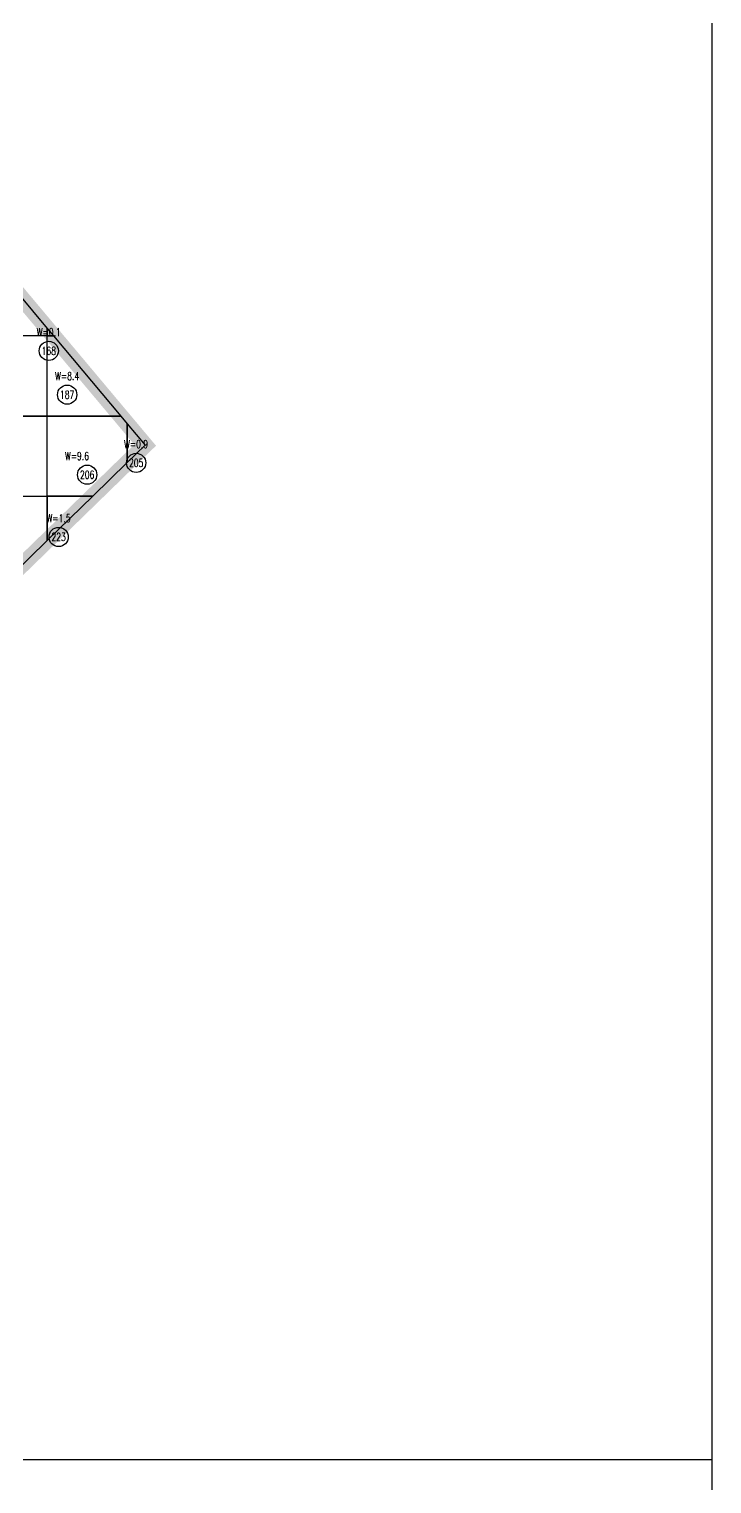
# Model space of a CAD drawing. Extents: x 4283 to 40403, y 1134 to 1764.
# Drawn here: x 22103 to 22133.5, y 1571.3 to 1636.2 of the extents above; entities that cross this region are included whole.
import ezdxf
from ezdxf.enums import TextEntityAlignment as Align

# ---------------------------------------------------------------- set-up
doc = ezdxf.new("R2010")
doc.units = 0
for name, color, linetype in [('tdz_26-3方格网', 2, 'Continuous'), ('tdz_26-3方格网计算', 7, 'Continuous'), ('tdz_土方计算图', 7, 'Continuous'), ('tdz_格田', 6, 'Continuous')]:
    doc.layers.add(name, color=color, linetype=linetype)
doc.styles.add('GLandNum', font='txt_____.ttf', dxfattribs={"width": 0.7, "height": 0.5})

msp = doc.modelspace()

# ---------------------------------------------------------------- linework, layer by layer
at = {"layer": 'tdz_26-3方格网', "linetype": 'Continuous'}
for points in [[(22103.773, 1622.833, 2421.562), (22103.773, 1622.494, 2421.557), (22100.202, 1622.494, 2421.571), (22100.202, 1626.065, 2421.652), (22101.06, 1626.065, 2421.645)], [(22100.202, 1622.494, 2421.571), (22100.202, 1618.922, 2421.474), (22103.773, 1618.922, 2421.469), (22103.773, 1622.494, 2421.557)], [(22104.058, 1622.494, 2421.554), (22103.773, 1622.494, 2421.557), (22103.773, 1622.833, 2421.562)], [(22103.773, 1622.494, 2421.557), (22104.058, 1622.494, 2421.554), (22107.055, 1618.922, 2421.462), (22103.773, 1618.922, 2421.469)], [(22100.202, 1618.922, 2421.474), (22100.202, 1615.351, 2421.469), (22103.773, 1615.351, 2421.472), (22103.773, 1618.922, 2421.469)], [(22105.813, 1615.351, 2421.474), (22103.773, 1615.351, 2421.472), (22103.773, 1618.922, 2421.469), (22107.055, 1618.922, 2421.462), (22107.345, 1618.578, 2421.453), (22107.345, 1616.841, 2421.444)], [(22107.345, 1616.841, 2421.444), (22107.345, 1618.578, 2421.453), (22108.147, 1617.622, 2421.429)], [(22102.142, 1611.78, 2421.546), (22100.202, 1611.78, 2421.544), (22100.202, 1615.351, 2421.469), (22103.773, 1615.351, 2421.472), (22103.773, 1613.367, 2421.514)], [(22103.773, 1615.351, 2421.472), (22105.813, 1615.351, 2421.474), (22103.773, 1613.367, 2421.514)]]:
    msp.add_polyline3d(points, close=True, dxfattribs=at)
at = {"layer": 'tdz_26-3方格网计算', "color": 7, "linetype": 'Continuous'}
for centre in [(22103.844, 1621.83), (22104.665, 1619.875), (22107.746, 1616.832), (22105.559, 1616.303), (22104.283, 1613.525)]:
    msp.add_circle(centre, 0.429, dxfattribs=at)
at = {"layer": 'tdz_土方计算图', "linetype": 'Continuous'}
for points in [[(22133.46, 1672.357), (22133.46, 1512.357)], [(22003.46, 1572.357), (22133.46, 1572.357)]]:
    msp.add_lwpolyline(points, dxfattribs=at)
at = {"layer": 'tdz_格田', "linetype": 'Continuous', "lineweight": 60, "const_width": 0.714}
msp.add_lwpolyline([(22028.773, 1642.183), (22055.233, 1664.413), (22062.323, 1672.22), (22108.147, 1617.622), (22061.761, 1572.494), (22053.409, 1592.333), (22050.966, 1614.547), (22028.773, 1642.183)], close=True, dxfattribs=at)

# ---------------------------------------------------------------- texts
at = {"layer": 'tdz_26-3方格网计算', "color": 173, "linetype": 'Continuous', "style": 'GLandNum', "width": 0.7}
for s, p in [('W=0.1', (22103.844, 1622.664)), ('W=8.4', (22104.665, 1620.708)), ('W=9.6', (22105.104, 1617.137)), ('W=0.9', (22107.746, 1617.666)), ('W=1.5', (22104.283, 1614.359))]:
    msp.add_text(s, height=0.3571, dxfattribs=at).set_placement(p, align=Align.MIDDLE_CENTER)
at = {"layer": 'tdz_26-3方格网计算', "color": 7, "linetype": 'Continuous', "style": 'GLandNum', "width": 0.7}
for s, p in [('168', (22103.844, 1621.83)), ('187', (22104.665, 1619.875)), ('205', (22107.746, 1616.832)), ('206', (22105.559, 1616.303)), ('223', (22104.283, 1613.525))]:
    msp.add_text(s, height=0.3571, dxfattribs=at).set_placement(p, align=Align.MIDDLE_CENTER)

doc.saveas('drawing.dxf')
